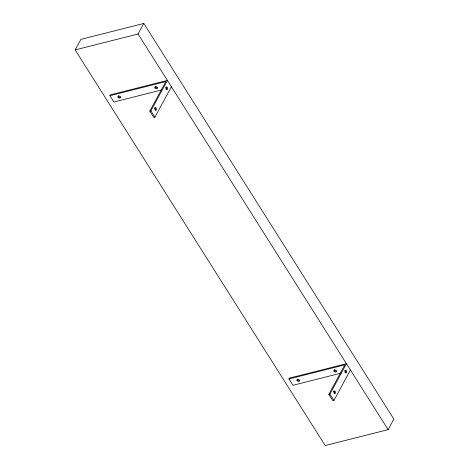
<?xml version="1.0" encoding="UTF-8"?>
<svg xmlns="http://www.w3.org/2000/svg" width="469" height="469" viewBox="0 0 469 469"><rect width="100%" height="100%" fill="white"/><g stroke="black" fill="none" stroke-linecap="round" stroke-linejoin="round"><path stroke-width="0.7" d="M75.151 49.913L80.885 39.361L143.807 23.45L393.849 419.087L388.115 429.639L325.193 445.55L75.151 49.913L138.074 34.003L143.807 23.45M161.342 90.03L113.908 102.025L109.904 95.694L110.367 94.849L167.415 80.428L150.907 110.819L149.793 111.106L153.791 117.432L154.911 117.15L171.414 86.753M149.793 111.106L165.838 81.553L109.904 95.694M341.08 373.125L292.937 385.301L288.933 378.97L289.396 378.125L346.444 363.698L329.936 394.095L328.822 394.376L332.82 400.708L333.94 400.426L350.443 370.029M328.822 394.376L344.867 364.829L288.933 378.97M165.586 88.958L167.005 88.6M344.615 372.234L346.034 371.876M138.074 34.003L388.115 429.639M150.907 110.819L154.911 117.15M329.936 394.095L333.94 400.426M154.606 107.946A1.378 0.756 75.8 0 1 155.309 109.177A1.378 0.756 75.8 0 1 155.069 110.444M165.838 87.257A1.378 0.756 75.8 0 1 166.542 88.489A1.378 0.756 75.8 0 1 166.296 89.755M157.813 87.386A1.378 0.991 28.5 0 1 156.4 87.85A1.378 0.991 28.5 0 1 155.245 86.56M120.773 96.948A1.378 0.991 28.5 0 1 119.319 97.124A1.378 0.991 28.5 0 1 118.335 95.893M333.635 391.222A1.378 0.756 75.8 0 1 334.338 392.453A1.378 0.756 75.8 0 1 334.098 393.714M344.867 370.533A1.378 0.756 75.8 0 1 345.471 372.849M336.513 371.067A1.378 0.991 28.5 0 1 335.095 370.985A1.378 0.991 28.5 0 1 334.274 369.836M299.802 380.224A1.378 0.991 28.5 0 1 298.348 380.4A1.378 0.991 28.5 0 1 297.364 379.169M154.899 108.122A1.378 0.756 75.8 0 0 155.808 110.262A1.378 0.756 75.8 0 0 156.277 108.38A1.378 0.756 75.8 0 0 154.899 108.122M154.975 87.973A1.378 0.991 28.5 0 0 157.226 88.459A1.378 0.991 28.5 0 0 156.071 86.63A1.378 0.991 28.5 0 0 154.975 87.973M166.132 87.433A1.378 0.756 75.8 0 0 167.04 89.579A1.378 0.756 75.8 0 0 167.509 87.691A1.378 0.756 75.8 0 0 166.132 87.433M118.059 97.306A1.378 0.991 28.5 0 0 120.316 97.792A1.378 0.991 28.5 0 0 119.161 95.969A1.378 0.991 28.5 0 0 118.059 97.306M333.928 391.392A1.378 0.756 75.8 0 0 334.837 393.538A1.378 0.756 75.8 0 0 335.306 391.65A1.378 0.756 75.8 0 0 333.928 391.392M334.004 371.243A1.378 0.991 28.5 0 0 336.255 371.735A1.378 0.991 28.5 0 0 335.101 369.906A1.378 0.991 28.5 0 0 334.004 371.243M345.161 370.709A1.378 0.756 75.8 0 0 346.069 372.855A1.378 0.756 75.8 0 0 346.538 370.967A1.378 0.756 75.8 0 0 345.161 370.709M297.088 380.582A1.378 0.991 28.5 0 0 299.345 381.068A1.378 0.991 28.5 0 0 298.19 379.239A1.378 0.991 28.5 0 0 297.088 380.582"/></g></svg>
